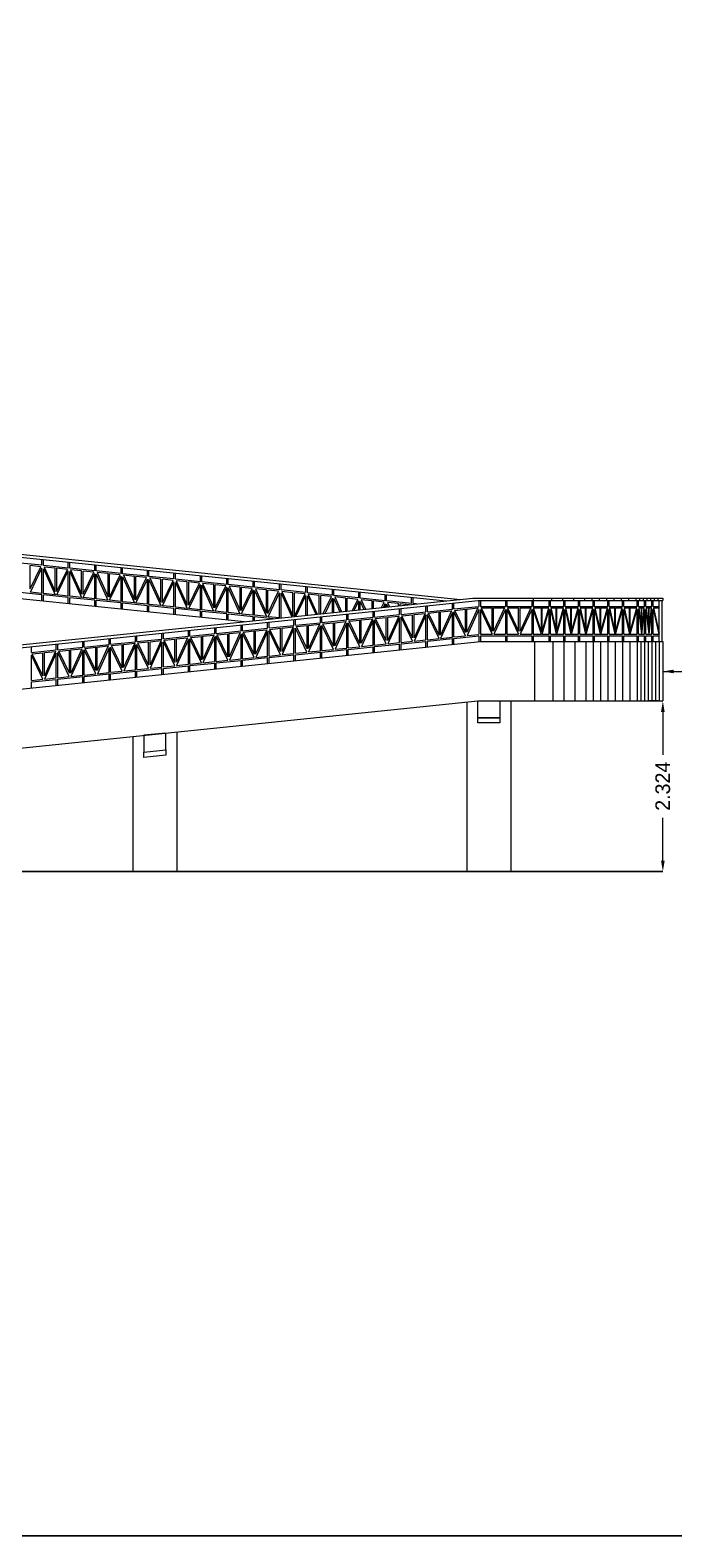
# Model space of a CAD drawing. Header units: millimetres. Extents: x 3614 to 12428, y -844 to 6844.
# Drawn here: x 5840.68 to 5849.45, y -808.85 to -788.33 of the extents above; entities that cross this region are included whole.
import ezdxf

# ---------------------------------------------------------------- set-up
doc = ezdxf.new("R2010")
doc.units = ezdxf.units.MM
doc.header["$LTSCALE"] = 40
doc.header["$MEASUREMENT"] = 0
doc.header["$PDMODE"] = 32
doc.header["$PDSIZE"] = 0.02
doc.layers.get('Defpoints').update_dxf_attribs({"linetype": 'CONTINUOUS', "lineweight": 20})
for name, color, linetype, lineweight in [('Beam', 254, 'CONTINUOUS', 25), ('Column', 252, 'CONTINUOUS', 30), ('Dim', 220, 'CONTINUOUS', 15), ('flooing', 92, 'CONTINUOUS', 20), ('Railing', 23, 'CONTINUOUS', 18), ('Wall', 7, 'CONTINUOUS', 30), ('Window-Wall', 7, 'CONTINUOUS', 18)]:
    doc.layers.add(name, color=color, linetype=linetype, lineweight=lineweight)
doc.styles.add('Tabrej', font='GOTHIC.TTF')
doc.dimstyles.new('DIMEN', dxfattribs={"dimtxt": 0.2, "dimasz": 0.25, "dimexe": 0.18, "dimexo": 0.0625, "dimgap": 0.09, "dimtad": 0, "dimdec": 3, "dimzin": 0, "dimdsep": 46, "dimtxsty": 'Tabrej', "dimcen": 0, "dimclrd": 256, "dimclre": 256, "dimclrt": 7, "dimadec": 0, "dimazin": 0, "dimtfac": 1, "dimtdec": 3, "dimtofl": 0, "dimtmove": 0, "dimatfit": 1, "dimfxl": 0, "dimtolj": 1, "dimtzin": 0, "dimlwd": -1, "dimlwe": -1, "dimarcsym": 0})

# ---------------------------------------------------------------- blocks, each defined once
blk = doc.blocks.new('*D420')
at = {"layer": 'Defpoints', "color": 0, "transparency": 16777216}
for p in [(5849.303, -797.474), (5849.303, -799.798), (5849.303, -799.798)]:
    blk.add_point(p, dxfattribs=at)
at = {"layer": 'Dim', "transparency": 16777216}
for p, q in [((5849.24, -797.474), (5849.123, -797.474)), ((5849.303, -797.624), (5849.303, -798.207)), ((5849.303, -799.648), (5849.303, -799.065)), ((5849.24, -799.798), (5849.123, -799.798))]:
    blk.add_line(p, q, dxfattribs=at)
for points in [[(5849.278, -797.624), (5849.328, -797.624), (5849.303, -797.474)], [(5849.278, -799.648), (5849.328, -799.648), (5849.303, -799.798)]]:
    blk.add_solid(points, dxfattribs=at)
at = {"layer": 'Dim', "color": 7, "transparency": 16777216, "insert": (5849.303, -798.636), "char_height": 0.2, "attachment_point": 5, "rotation": 90, "style": 'Tabrej'}
blk.add_mtext('\\A1;2.324', dxfattribs=at)

msp = doc.modelspace()

# ---------------------------------------------------------------- linework, layer by layer
at = {"layer": 'Beam', "lineweight": 25}
for points in [[(5846.7786, -797.4737), (5847.0786, -797.4737), (5847.0786, -797.7037), (5846.7786, -797.7037)], [(5846.7786, -797.7037), (5847.0786, -797.7037), (5847.0786, -797.7737), (5846.7786, -797.7737)]]:
    msp.add_lwpolyline(points, close=True, dxfattribs=at)
for points in [[(5842.2277, -797.9417), (5842.2277, -798.173), (5842.5277, -798.1421), (5842.5277, -797.9109), (5842.2277, -797.9417)], [(5842.2277, -798.173), (5842.5277, -798.1421), (5842.5277, -798.2125), (5842.2277, -798.2433), (5842.2277, -798.173)]]:
    msp.add_lwpolyline(points, dxfattribs=at)
at = {"layer": 'Column', "lineweight": 25}
for p, q in [((5846.6286, -797.4891), (5846.6286, -799.7979)), ((5847.2286, -797.4737), (5847.2286, -799.7979)), ((5842.0777, -797.9572), (5842.0777, -799.7979)), ((5842.6777, -797.8955), (5842.6777, -799.7979)), ((5842.0777, -799.7979), (5842.6777, -799.7979))]:
    msp.add_line(p, q, dxfattribs=at)
at = {"layer": 'Column'}
msp.add_line((5846.6286, -799.7979), (5847.2286, -799.7979), dxfattribs=at)
at = {"layer": 'flooing'}
msp.add_line((5849.3026, -797.2727), (5849.3026, -797.3229), dxfattribs=at)
at = {"layer": 'Railing'}
for p, q in [((5831.1098, -794.5436), (5846.3478, -796.1106)), ((5831.1118, -794.5036), (5846.5433, -796.0905)), ((5840.8377, -795.6255), (5840.4977, -795.5905)), ((5840.8251, -795.6443), (5840.6798, -795.6293)), ((5840.6798, -795.9463), (5840.6798, -795.6293)), ((5840.6798, -795.9463), (5840.8251, -795.6443)), ((5840.6804, -795.9913), (5840.8377, -795.6642)), ((5840.8377, -795.6255), (5840.8377, -795.545)), ((5840.8377, -796.0075), (5840.8377, -795.6642)), ((5840.8577, -795.6275), (5840.8577, -795.5471)), ((5841.1977, -795.6625), (5840.8577, -795.6275)), ((5840.8577, -796.0095), (5840.8577, -795.6718)), ((5840.8577, -795.6718), (5841.0183, -796.026)), ((5841.0198, -795.6643), (5840.8693, -795.6488)), ((5840.8693, -795.6488), (5841.0198, -795.9809)), ((5841.0198, -795.9809), (5841.0198, -795.6643)), ((5841.1851, -795.6813), (5841.0398, -795.6663)), ((5841.0398, -795.9834), (5841.0398, -795.6663)), ((5841.0398, -795.9834), (5841.1851, -795.6813)), ((5841.0404, -796.0283), (5841.1977, -795.7012)), ((5841.1977, -795.6625), (5841.1977, -795.5821)), ((5841.1977, -796.0445), (5841.1977, -795.7012)), ((5841.2177, -795.6645), (5841.2177, -795.5841)), ((5841.5577, -795.6995), (5841.2177, -795.6645)), ((5841.2177, -796.0465), (5841.2177, -795.7089)), ((5841.2177, -795.7089), (5841.3783, -796.0631)), ((5841.3798, -795.7013), (5841.2293, -795.6858)), ((5841.2293, -795.6858), (5841.3798, -796.018)), ((5841.3798, -796.018), (5841.3798, -795.7013)), ((5841.5451, -795.7183), (5841.3998, -795.7034)), ((5841.3998, -796.0204), (5841.3998, -795.7034)), ((5841.5577, -795.6995), (5841.5577, -795.6191)), ((5841.5777, -795.7016), (5841.5777, -795.6211)), ((5841.9177, -795.7365), (5841.5777, -795.7016)), ((5841.9177, -795.7365), (5841.9177, -795.6561)), ((5841.9377, -795.7395), (5841.9377, -795.6591)), ((5842.2777, -795.7745), (5842.2777, -795.6941)), ((5842.2977, -795.7765), (5842.2977, -795.6961)), ((5841.3998, -796.0204), (5841.5451, -795.7183)), ((5841.4004, -796.0653), (5841.5577, -795.7382)), ((5841.5577, -796.0815), (5841.5577, -795.7382)), ((5841.5777, -796.0836), (5841.5777, -795.7459)), ((5841.5777, -795.7459), (5841.7383, -796.1001)), ((5841.7398, -795.7383), (5841.5893, -795.7229)), ((5841.5893, -795.7229), (5841.7398, -796.055)), ((5841.7398, -796.055), (5841.7398, -795.7383)), ((5841.9051, -795.7553), (5841.7598, -795.7404)), ((5841.7598, -796.0574), (5841.7598, -795.7404)), ((5841.7598, -796.0574), (5841.9051, -795.7553)), ((5841.7604, -796.1024), (5841.9177, -795.7752)), ((5841.9177, -796.1185), (5841.9177, -795.7752)), ((5842.2777, -795.7745), (5841.9377, -795.7395)), ((5841.9377, -796.1215), (5841.9377, -795.7838)), ((5841.9377, -795.7838), (5842.0983, -796.138)), ((5842.0998, -795.7763), (5841.9493, -795.7608)), ((5841.9493, -795.7608), (5842.0998, -796.0929)), ((5842.0998, -796.0929), (5842.0998, -795.7763)), ((5842.2651, -795.7933), (5842.1198, -795.7783)), ((5842.1198, -796.0954), (5842.1198, -795.7783)), ((5842.1198, -796.0954), (5842.2651, -795.7933)), ((5842.1204, -796.1403), (5842.2777, -795.8132)), ((5842.2777, -796.1565), (5842.2777, -795.8132)), ((5842.6377, -795.8115), (5842.2977, -795.7765)), ((5842.2977, -796.1585), (5842.2977, -795.8209)), ((5842.2977, -795.8209), (5842.4583, -796.175)), ((5842.4598, -795.8133), (5842.3093, -795.7978)), ((5842.3093, -795.7978), (5842.4598, -796.1299)), ((5842.4598, -796.1299), (5842.4598, -795.8133)), ((5842.6251, -795.8303), (5842.4798, -795.8154)), ((5842.4798, -796.1324), (5842.4798, -795.8154)), ((5842.4798, -796.1324), (5842.6251, -795.8303)), ((5842.4804, -796.1773), (5842.6377, -795.8502)), ((5842.6377, -795.8115), (5842.6377, -795.7311)), ((5842.6377, -796.1935), (5842.6377, -795.8502)), ((5842.6577, -795.8136), (5842.6577, -795.7331)), ((5842.9977, -795.8485), (5842.6577, -795.8136)), ((5842.6577, -796.1956), (5842.6577, -795.8579)), ((5842.6577, -795.8579), (5842.8183, -796.2121)), ((5842.8198, -795.8503), (5842.6693, -795.8348)), ((5842.6693, -795.8348), (5842.8198, -796.167)), ((5842.8198, -796.167), (5842.8198, -795.8503)), ((5842.9851, -795.8673), (5842.8398, -795.8524)), ((5842.8398, -796.1694), (5842.8398, -795.8524)), ((5842.8398, -796.1694), (5842.9851, -795.8673)), ((5842.8404, -796.2143), (5842.9977, -795.8872)), ((5842.9977, -795.8485), (5842.9977, -795.7681)), ((5842.9977, -796.2305), (5842.9977, -795.8872)), ((5843.0177, -795.8506), (5843.0177, -795.7702)), ((5843.3577, -795.8856), (5843.0177, -795.8506)), ((5843.0177, -796.2326), (5843.0177, -795.8949)), ((5843.0177, -795.8949), (5843.1783, -796.2491)), ((5843.1798, -795.8874), (5843.0293, -795.8719)), ((5843.0293, -795.8719), (5843.1798, -796.204)), ((5843.1798, -796.204), (5843.1798, -795.8874)), ((5843.3451, -795.9044), (5843.1998, -795.8894)), ((5843.1998, -796.2064), (5843.1998, -795.8894)), ((5843.1998, -796.2064), (5843.3451, -795.9044)), ((5843.3577, -795.8856), (5843.3577, -795.8051)), ((5843.3777, -795.8876), (5843.3777, -795.8072)), ((5843.7177, -795.9226), (5843.3777, -795.8876)), ((5843.5398, -795.9244), (5843.3893, -795.9089)), ((5843.3893, -795.9089), (5843.5398, -796.241)), ((5843.7177, -795.9226), (5843.7177, -795.8422)), ((5843.7377, -795.9246), (5843.7377, -795.8442)), ((5844.0777, -795.9596), (5844.0777, -795.8792)), ((5844.0977, -795.9617), (5844.0977, -795.8812)), ((5844.4377, -795.9966), (5844.4377, -795.9162)), ((5844.4577, -795.9987), (5844.4577, -795.9183)), ((5830.8544, -797.7443), (5846.7873, -796.1056)), ((5830.9145, -797.6979), (5846.7141, -796.0729)), ((5840.8377, -796.0276), (5840.4977, -795.9926)), ((5840.8377, -796.0075), (5840.6804, -795.9913)), ((5840.8377, -796.108), (5840.8377, -796.0276)), ((5841.0183, -796.026), (5840.8577, -796.0095)), ((5841.1977, -796.0646), (5840.8577, -796.0296)), ((5840.8577, -796.11), (5840.8577, -796.0296)), ((5841.1977, -796.0445), (5841.0404, -796.0283)), ((5841.1977, -796.145), (5841.1977, -796.0646)), ((5841.3783, -796.0631), (5841.2177, -796.0465)), ((5841.5577, -796.1016), (5841.2177, -796.0667)), ((5841.2177, -796.1471), (5841.2177, -796.0667)), ((5841.5577, -796.0815), (5841.4004, -796.0653)), ((5841.5577, -796.182), (5841.5577, -796.1016)), ((5841.7383, -796.1001), (5841.5777, -796.0836)), ((5841.9177, -796.1386), (5841.5777, -796.1037)), ((5841.5777, -796.1841), (5841.5777, -796.1037)), ((5841.9177, -796.1185), (5841.7604, -796.1024)), ((5842.0983, -796.138), (5841.9377, -796.1215)), ((5843.2004, -796.2514), (5843.3577, -795.9243)), ((5843.3577, -796.2676), (5843.3577, -795.9243)), ((5843.3777, -796.2696), (5843.3777, -795.9319)), ((5843.3777, -795.9319), (5843.5383, -796.2861)), ((5843.5398, -796.241), (5843.5398, -795.9244)), ((5843.7051, -795.9414), (5843.5598, -795.9264)), ((5843.5598, -796.2435), (5843.5598, -795.9264)), ((5843.5598, -796.2435), (5843.7051, -795.9414)), ((5843.5604, -796.2884), (5843.7177, -795.9613)), ((5843.7177, -796.3046), (5843.7177, -795.9613)), ((5844.0777, -795.9596), (5843.7377, -795.9246)), ((5843.7377, -796.3066), (5843.7377, -795.969)), ((5843.7377, -795.969), (5843.8983, -796.3232)), ((5843.8998, -795.9614), (5843.7493, -795.9459)), ((5843.7493, -795.9459), (5843.8998, -796.278)), ((5843.8998, -796.278), (5843.8998, -795.9614)), ((5844.0651, -795.9784), (5843.9198, -795.9635)), ((5843.9198, -796.2805), (5843.9198, -795.9635)), ((5843.9198, -796.2805), (5844.0651, -795.9784)), ((5843.9204, -796.3254), (5844.0777, -795.9983)), ((5844.0777, -796.3416), (5844.0777, -795.9983)), ((5844.4377, -795.9966), (5844.0977, -795.9617)), ((5844.0977, -796.342), (5844.0977, -796.006)), ((5844.0977, -796.006), (5844.2433, -796.3271)), ((5844.2598, -795.9984), (5844.1093, -795.983)), ((5844.1093, -795.983), (5844.2598, -796.3151)), ((5844.2598, -796.3151), (5844.2598, -795.9984)), ((5844.4251, -796.0154), (5844.2798, -796.0005)), ((5844.2798, -796.3175), (5844.2798, -796.0005)), ((5844.2798, -796.3175), (5844.4251, -796.0154)), ((5844.3002, -796.3212), (5844.4377, -796.0353)), ((5844.4377, -796.3071), (5844.4377, -796.0353)), ((5844.7977, -796.0337), (5844.4577, -795.9987)), ((5844.4577, -796.305), (5844.4577, -796.043)), ((5844.4577, -796.043), (5844.5712, -796.2933)), ((5844.6198, -796.0355), (5844.4693, -796.02)), ((5844.4693, -796.02), (5844.5922, -796.2912)), ((5844.6198, -796.2883), (5844.6198, -796.0355)), ((5844.7851, -796.0525), (5844.6398, -796.0375)), ((5844.6398, -796.2863), (5844.6398, -796.0375)), ((5844.6743, -796.2827), (5844.7851, -796.0525)), ((5844.6977, -796.2803), (5844.7977, -796.0724)), ((5844.7977, -796.0337), (5844.7977, -795.9532)), ((5844.7977, -796.27), (5844.7977, -796.0724)), ((5844.8177, -796.0357), (5844.8177, -795.9553)), ((5845.1577, -796.0707), (5844.8177, -796.0357)), ((5844.8177, -796.268), (5844.8177, -796.08)), ((5844.8177, -796.08), (5844.8991, -796.2596)), ((5844.9798, -796.0725), (5844.8293, -796.057)), ((5844.8293, -796.057), (5844.9201, -796.2574)), ((5844.9798, -796.2513), (5844.9798, -796.0725)), ((5845.1451, -796.0895), (5844.9998, -796.0745)), ((5844.9998, -796.2492), (5844.9998, -796.0745)), ((5845.0718, -796.2418), (5845.1451, -796.0895)), ((5845.0952, -796.2394), (5845.1577, -796.1094)), ((5845.1577, -796.0707), (5845.1577, -795.9903)), ((5845.1577, -796.233), (5845.1577, -796.1094)), ((5845.1777, -796.0727), (5845.1777, -795.9923)), ((5845.5177, -796.1077), (5845.1777, -796.0727)), ((5845.1777, -796.2309), (5845.1777, -796.1171)), ((5845.1777, -796.1171), (5845.2271, -796.2259)), ((5845.3398, -796.1095), (5845.1893, -796.094)), ((5845.1893, -796.094), (5845.248, -796.2237)), ((5845.3398, -796.2143), (5845.3398, -796.1095)), ((5845.5051, -796.1265), (5845.3598, -796.1116)), ((5845.3598, -796.2122), (5845.3598, -796.1116)), ((5845.5177, -796.1077), (5845.5177, -796.0273)), ((5845.5377, -796.1098), (5845.5377, -796.0293)), ((5845.8777, -796.1447), (5845.5377, -796.1098)), ((5845.8777, -796.1447), (5845.8777, -796.0643)), ((5845.8977, -796.1468), (5845.8977, -796.0643)), ((5846.7141, -796.0729), (5849.3026, -796.0729)), ((5846.7873, -796.1056), (5849.3026, -796.1056)), ((5846.7961, -796.1056), (5846.7961, -796.1851)), ((5846.8161, -796.1056), (5846.8161, -796.1856)), ((5847.1561, -796.1056), (5847.1561, -796.1856)), ((5847.1761, -796.1056), (5847.1761, -796.1856)), ((5847.5161, -796.1056), (5847.5161, -796.1856)), ((5847.5361, -796.0729), (5847.5361, -796.1061)), ((5847.5361, -796.1061), (5847.5361, -796.1861)), ((5847.7526, -796.1861), (5847.7526, -796.1056)), ((5847.7726, -796.1861), (5847.7726, -796.1056)), ((5847.7861, -796.0729), (5847.7861, -796.1062)), ((5847.9361, -796.0729), (5847.9361, -796.1063)), ((5847.9526, -796.1861), (5847.9526, -796.1056)), ((5847.9726, -796.1861), (5847.9726, -796.1056)), ((5848.0861, -796.0729), (5848.0861, -796.1064)), ((5848.1526, -796.1861), (5848.1526, -796.1056)), ((5848.1726, -796.1861), (5848.1726, -796.1056)), ((5848.2361, -796.0729), (5848.2361, -796.1065)), ((5848.3361, -796.0729), (5848.3361, -796.1066)), ((5848.3526, -796.1861), (5848.3526, -796.1056)), ((5848.3726, -796.1861), (5848.3726, -796.1056)), ((5848.4361, -796.0729), (5848.4361, -796.1066)), ((5848.5361, -796.0729), (5848.5361, -796.1067)), ((5848.5526, -796.1861), (5848.5526, -796.1056)), ((5848.5726, -796.1861), (5848.5726, -796.1056)), ((5848.6361, -796.0729), (5848.6361, -796.1068)), ((5848.7361, -796.0729), (5848.7361, -796.1068)), ((5848.7526, -796.1861), (5848.7526, -796.1056)), ((5848.7726, -796.1861), (5848.7726, -796.1056)), ((5848.8361, -796.0729), (5848.8361, -796.1069)), ((5848.9361, -796.0729), (5848.9361, -796.1069)), ((5848.9526, -796.1861), (5848.9526, -796.1056)), ((5848.9726, -796.1861), (5848.9726, -796.1056)), ((5848.9861, -796.0729), (5848.9861, -796.107)), ((5849.0361, -796.0729), (5849.0361, -796.107)), ((5849.0526, -796.1861), (5849.0526, -796.1056)), ((5849.0726, -796.1861), (5849.0726, -796.1056)), ((5849.0861, -796.0729), (5849.0861, -796.107)), ((5849.1361, -796.0729), (5849.1361, -796.1071)), ((5849.1526, -796.1861), (5849.1526, -796.1056)), ((5849.1726, -796.1861), (5849.1726, -796.1056)), ((5849.1861, -796.0729), (5849.1861, -796.1071)), ((5849.2361, -796.0729), (5849.2361, -796.1071)), ((5849.2526, -796.6656), (5849.2526, -796.1056)), ((5849.2926, -796.6656), (5849.2926, -796.1056)), ((5849.3026, -796.0729), (5849.3026, -796.1056)), ((5841.9177, -796.2191), (5841.9177, -796.1386)), ((5842.2777, -796.1766), (5841.9377, -796.1416)), ((5841.9377, -796.222), (5841.9377, -796.1416)), ((5842.2777, -796.1565), (5842.1204, -796.1403)), ((5842.2777, -796.257), (5842.2777, -796.1766)), ((5842.4583, -796.175), (5842.2977, -796.1585)), ((5842.6377, -796.2136), (5842.2977, -796.1786)), ((5842.2977, -796.2591), (5842.2977, -796.1786)), ((5842.6377, -796.1935), (5842.4804, -796.1773)), ((5842.6377, -796.294), (5842.6377, -796.2136)), ((5842.8183, -796.2121), (5842.6577, -796.1956)), ((5842.9977, -796.2506), (5842.6577, -796.2157)), ((5842.6577, -796.2961), (5842.6577, -796.2157)), ((5842.9977, -796.2305), (5842.8404, -796.2143)), ((5842.9977, -796.3311), (5842.9977, -796.2506)), ((5843.1783, -796.25), (5843.0177, -796.2335)), ((5843.3577, -796.2886), (5843.0177, -796.2536)), ((5843.0177, -796.334), (5843.0177, -796.2536)), ((5843.3577, -796.2685), (5843.2004, -796.2523)), ((5843.3577, -796.369), (5843.3577, -796.2886)), ((5843.5383, -796.287), (5843.3777, -796.2705)), ((5843.7177, -796.3256), (5843.3777, -796.2906)), ((5843.3777, -796.3711), (5843.3777, -796.2906)), ((5843.7177, -796.3055), (5843.5604, -796.2893)), ((5843.7177, -796.3811), (5843.7177, -796.3256)), ((5843.8983, -796.3232), (5843.7377, -796.3066)), ((5843.992, -796.3529), (5843.7377, -796.3267)), ((5843.7377, -796.3791), (5843.7377, -796.3267)), ((5844.0777, -796.3416), (5843.9204, -796.3254)), ((5844.6341, -796.4075), (5844.6341, -796.3271)), ((5844.6541, -796.4054), (5844.6541, -796.325)), ((5844.9941, -796.3705), (5844.9941, -796.29)), ((5845.0141, -796.3684), (5845.0141, -796.288)), ((5845.3541, -796.3334), (5845.3541, -796.253)), ((5845.3741, -796.3314), (5845.3741, -796.251)), ((5845.3741, -796.3314), (5845.7141, -796.2964)), ((5845.4693, -796.201), (5845.5051, -796.1265)), ((5845.4927, -796.1986), (5845.5177, -796.1464)), ((5845.5177, -796.196), (5845.5177, -796.1464)), ((5845.5377, -796.1939), (5845.5377, -796.1541)), ((5845.5377, -796.1541), (5845.555, -796.1921)), ((5845.6998, -796.1465), (5845.5493, -796.1311)), ((5845.5493, -796.1311), (5845.576, -796.19)), ((5845.7026, -796.3177), (5845.552, -796.6498)), ((5845.552, -796.3332), (5845.7026, -796.3177)), ((5845.6998, -796.1773), (5845.6998, -796.1465)), ((5845.7141, -796.2964), (5845.7141, -796.216)), ((5845.8491, -796.1619), (5845.7198, -796.1486)), ((5845.7198, -796.1752), (5845.7198, -796.1486)), ((5845.7341, -796.2944), (5845.7341, -796.2139)), ((5845.7341, -796.2944), (5846.0741, -796.2594)), ((5845.7467, -796.3132), (5845.892, -796.2982)), ((5845.892, -796.6152), (5845.7467, -796.3132)), ((5845.892, -796.6152), (5845.892, -796.2982)), ((5845.9468, -796.1518), (5845.8977, -796.1468)), ((5846.0626, -796.2807), (5845.912, -796.6128)), ((5845.912, -796.2962), (5846.0626, -796.2807)), ((5845.912, -796.6128), (5845.912, -796.2962)), ((5846.0741, -796.3037), (5845.9136, -796.6579)), ((5846.0741, -796.2594), (5846.0741, -796.179)), ((5846.0741, -796.6414), (5846.0741, -796.3037)), ((5846.0941, -796.2573), (5846.0941, -796.1769)), ((5846.0941, -796.2573), (5846.4341, -796.2224)), ((5846.0941, -796.6393), (5846.0941, -796.296)), ((5846.2515, -796.6231), (5846.0941, -796.296)), ((5846.1067, -796.2761), (5846.252, -796.2612)), ((5846.252, -796.5782), (5846.1067, -796.2761)), ((5846.252, -796.5782), (5846.252, -796.2612)), ((5846.272, -796.2591), (5846.4226, -796.2437)), ((5846.4226, -796.2437), (5846.272, -796.5758)), ((5846.272, -796.5758), (5846.272, -796.2591)), ((5846.4341, -796.2667), (5846.2736, -796.6209)), ((5846.4341, -796.2224), (5846.4341, -796.1419)), ((5846.4341, -796.6044), (5846.4341, -796.2667)), ((5846.4541, -796.2203), (5846.4541, -796.1399)), ((5846.4541, -796.2203), (5846.7961, -796.1851)), ((5846.4541, -796.6023), (5846.4541, -796.259)), ((5846.6115, -796.5861), (5846.4541, -796.259)), ((5846.4667, -796.2391), (5846.612, -796.2242)), ((5846.612, -796.5412), (5846.4667, -796.2391)), ((5846.612, -796.5412), (5846.612, -796.2242)), ((5846.7826, -796.2066), (5846.632, -796.5387)), ((5846.632, -796.2221), (5846.7826, -796.2066)), ((5846.632, -796.5387), (5846.632, -796.2221)), ((5846.7941, -796.2297), (5846.6336, -796.5839)), ((5846.7961, -796.229), (5846.7961, -796.5656)), ((5846.8161, -796.1856), (5847.1561, -796.1856)), ((5846.8161, -796.229), (5846.8161, -796.5656)), ((5846.8161, -796.229), (5846.975, -796.5656)), ((5846.8271, -796.2056), (5846.9761, -796.2056)), ((5846.8271, -796.2056), (5846.9761, -796.521)), ((5846.9761, -796.521), (5846.9761, -796.2056)), ((5846.9961, -796.2056), (5847.145, -796.2056)), ((5847.145, -796.2056), (5846.9961, -796.521)), ((5846.9961, -796.521), (5846.9961, -796.2056)), ((5847.1561, -796.229), (5846.9971, -796.5656)), ((5847.1561, -796.229), (5847.1561, -796.5656)), ((5847.1761, -796.1856), (5847.5161, -796.1856)), ((5847.1761, -796.229), (5847.335, -796.5656)), ((5847.1761, -796.229), (5847.1761, -796.5656)), ((5847.1871, -796.2056), (5847.3361, -796.2056)), ((5847.1871, -796.2056), (5847.3361, -796.521)), ((5847.3361, -796.521), (5847.3361, -796.2056)), ((5847.505, -796.2056), (5847.3561, -796.521)), ((5847.3561, -796.521), (5847.3561, -796.2056)), ((5847.3561, -796.2056), (5847.505, -796.2056)), ((5847.5161, -796.229), (5847.3571, -796.5656)), ((5847.5161, -796.229), (5847.5161, -796.5656)), ((5847.5361, -796.1861), (5847.7526, -796.1861)), ((5847.5361, -796.2223), (5847.5361, -796.5661)), ((5847.6474, -796.5656), (5847.5361, -796.2223)), ((5847.5413, -796.2061), (5847.6476, -796.2061)), ((5847.6476, -796.534), (5847.5413, -796.2061)), ((5847.6476, -796.534), (5847.6476, -796.2061)), ((5847.6576, -796.2061), (5847.7474, -796.2061)), ((5847.6576, -796.529), (5847.7474, -796.2061)), ((5847.6576, -796.529), (5847.6576, -796.2061)), ((5847.6578, -796.5656), (5847.7526, -796.2247)), ((5847.7526, -796.5656), (5847.7526, -796.2247)), ((5847.7726, -796.1861), (5847.9526, -796.1861)), ((5847.7726, -796.5656), (5847.7726, -796.2291)), ((5847.7726, -796.2291), (5847.8475, -796.5656)), ((5847.7777, -796.2061), (5847.8476, -796.2061)), ((5847.7777, -796.2061), (5847.8476, -796.5201)), ((5847.8476, -796.5201), (5847.8476, -796.2061)), ((5847.8576, -796.2061), (5847.9474, -796.2061)), ((5847.8576, -796.529), (5847.9474, -796.2061)), ((5847.8576, -796.529), (5847.8576, -796.2061)), ((5847.8578, -796.5656), (5847.9526, -796.2247)), ((5847.9526, -796.5656), (5847.9526, -796.2247)), ((5847.9726, -796.1861), (5848.1526, -796.1861)), ((5847.9726, -796.5656), (5847.9726, -796.2291)), ((5847.9726, -796.2291), (5848.0475, -796.5656)), ((5847.9775, -796.205), (5848.0476, -796.5201)), ((5847.9777, -796.2061), (5848.0476, -796.2061)), ((5848.0476, -796.5201), (5848.0476, -796.2061)), ((5848.0576, -796.2061), (5848.1474, -796.2061)), ((5848.0576, -796.529), (5848.1474, -796.2061)), ((5848.0576, -796.529), (5848.0576, -796.2061)), ((5848.0578, -796.5656), (5848.1526, -796.2247)), ((5848.1526, -796.5656), (5848.1526, -796.2247)), ((5848.1726, -796.1861), (5848.3526, -796.1861)), ((5848.1726, -796.5656), (5848.1726, -796.2291)), ((5848.1726, -796.2291), (5848.2475, -796.5656)), ((5848.1777, -796.2061), (5848.2476, -796.2061)), ((5848.1777, -796.2061), (5848.2476, -796.5201)), ((5848.2476, -796.5201), (5848.2476, -796.2061)), ((5848.2576, -796.2061), (5848.3474, -796.2061)), ((5848.2576, -796.529), (5848.3474, -796.2061)), ((5848.2576, -796.529), (5848.2576, -796.2061)), ((5848.2578, -796.5656), (5848.3526, -796.2247)), ((5848.3526, -796.5656), (5848.3526, -796.2247)), ((5848.3726, -796.1861), (5848.5526, -796.1861)), ((5848.3726, -796.5656), (5848.3726, -796.2291)), ((5848.3726, -796.2291), (5848.4475, -796.5656)), ((5848.3777, -796.2061), (5848.4476, -796.2061)), ((5848.3777, -796.2061), (5848.4476, -796.5201)), ((5848.4476, -796.5201), (5848.4476, -796.2061)), ((5848.4576, -796.2061), (5848.5474, -796.2061)), ((5848.4576, -796.529), (5848.5474, -796.2061)), ((5848.4576, -796.529), (5848.4576, -796.2061)), ((5848.4578, -796.5656), (5848.5526, -796.2247)), ((5848.5526, -796.5656), (5848.5526, -796.2247)), ((5848.5726, -796.1861), (5848.7526, -796.1861)), ((5848.5726, -796.2061), (5848.6526, -796.5656)), ((5848.5726, -796.5656), (5848.5726, -796.2291)), ((5848.5726, -796.2291), (5848.6475, -796.5656)), ((5848.5777, -796.2061), (5848.6476, -796.2061)), ((5848.5777, -796.2061), (5848.6575, -796.5645)), ((5848.6476, -796.5656), (5848.6476, -796.2061)), ((5848.6478, -796.5643), (5848.7474, -796.2061)), ((5848.6576, -796.2061), (5848.7474, -796.2061)), ((5848.6576, -796.5656), (5848.6576, -796.2061)), ((5848.6578, -796.5656), (5848.7526, -796.2247)), ((5848.7526, -796.5656), (5848.7526, -796.2247)), ((5848.7726, -796.1861), (5848.9526, -796.1861)), ((5848.7726, -796.5656), (5848.7726, -796.2291)), ((5848.7726, -796.2291), (5848.8475, -796.5656)), ((5848.7777, -796.2061), (5848.9474, -796.2061)), ((5848.7777, -796.2061), (5848.8575, -796.5645)), ((5848.8476, -796.5656), (5848.8476, -796.2061)), ((5848.8478, -796.5643), (5848.9474, -796.2061)), ((5848.8576, -796.5656), (5848.8576, -796.2061)), ((5848.8578, -796.5656), (5848.9526, -796.2247)), ((5848.9526, -796.5656), (5848.9526, -796.2247)), ((5848.9726, -796.1861), (5849.0526, -796.1861)), ((5848.9726, -796.5656), (5848.9726, -796.2287)), ((5848.9726, -796.2287), (5849.0101, -796.5659)), ((5848.9751, -796.2061), (5849.0101, -796.2061)), ((5848.9751, -796.2061), (5849.0101, -796.5205)), ((5849.0101, -796.5205), (5849.0101, -796.2061)), ((5849.0151, -796.2061), (5849.0501, -796.2061)), ((5849.0151, -796.5205), (5849.0501, -796.2061)), ((5849.0151, -796.5205), (5849.0151, -796.2061)), ((5849.0151, -796.5659), (5849.0526, -796.2287)), ((5849.0526, -796.5656), (5849.0526, -796.2287)), ((5849.0726, -796.1861), (5849.1526, -796.1861)), ((5849.0726, -796.5656), (5849.0726, -796.2287)), ((5849.0726, -796.2287), (5849.1101, -796.5659)), ((5849.0751, -796.2061), (5849.1101, -796.2061)), ((5849.0751, -796.2061), (5849.1101, -796.5205)), ((5849.1101, -796.5205), (5849.1101, -796.2061)), ((5849.1151, -796.2061), (5849.1501, -796.2061)), ((5849.1151, -796.5205), (5849.1501, -796.2061)), ((5849.1151, -796.5205), (5849.1151, -796.2061)), ((5849.1151, -796.5659), (5849.1526, -796.2287)), ((5849.1526, -796.5656), (5849.1526, -796.2287)), ((5849.1726, -796.1861), (5849.2526, -796.1861)), ((5849.1726, -796.5656), (5849.1726, -796.2176)), ((5849.1726, -796.2176), (5849.2501, -796.5656)), ((5849.1752, -796.2061), (5849.2526, -796.2061)), ((5849.1752, -796.2061), (5849.2526, -796.5541)), ((5842.8341, -796.5926), (5842.8341, -796.5122)), ((5842.8541, -796.5906), (5842.8541, -796.5101)), ((5843.1941, -796.5556), (5843.1941, -796.4752)), ((5843.2141, -796.5535), (5843.2141, -796.4731)), ((5843.2141, -796.5535), (5843.5541, -796.5186)), ((5843.5541, -796.5186), (5843.5541, -796.4382)), ((5843.5741, -796.5165), (5843.5741, -796.4361)), ((5843.5741, -796.5165), (5843.9141, -796.4815)), ((5843.5867, -796.5353), (5843.732, -796.5204)), ((5843.732, -796.8374), (5843.732, -796.5204)), ((5843.752, -796.5183), (5843.9026, -796.5028)), ((5843.9026, -796.5028), (5843.752, -796.835)), ((5843.752, -796.835), (5843.752, -796.5183)), ((5843.9141, -796.5259), (5843.7536, -796.8801)), ((5843.9141, -796.4815), (5843.9141, -796.4011)), ((5843.9141, -796.8636), (5843.9141, -796.5259)), ((5843.9341, -796.4795), (5843.9341, -796.3991)), ((5843.9341, -796.4795), (5844.2741, -796.4445)), ((5843.9341, -796.8615), (5843.9341, -796.5182)), ((5844.0915, -796.8453), (5843.9341, -796.5182)), ((5843.9467, -796.4983), (5844.092, -796.4833)), ((5844.092, -796.8004), (5843.9467, -796.4983)), ((5844.092, -796.8004), (5844.092, -796.4833)), ((5844.112, -796.4813), (5844.2626, -796.4658)), ((5844.2626, -796.4658), (5844.112, -796.7979)), ((5844.112, -796.7979), (5844.112, -796.4813)), ((5844.2741, -796.4888), (5844.1136, -796.843)), ((5844.2741, -796.4445), (5844.2741, -796.3641)), ((5844.2741, -796.8265), (5844.2741, -796.4888)), ((5844.2941, -796.4425), (5844.2941, -796.362)), ((5844.2941, -796.4425), (5844.6341, -796.4075)), ((5844.2941, -796.8245), (5844.2941, -796.4812)), ((5844.4515, -796.8083), (5844.2941, -796.4812)), ((5844.3067, -796.4613), (5844.452, -796.4463)), ((5844.452, -796.7633), (5844.3067, -796.4613)), ((5844.452, -796.7633), (5844.452, -796.4463)), ((5844.472, -796.4443), (5844.6226, -796.4288)), ((5844.6226, -796.4288), (5844.472, -796.7609)), ((5844.472, -796.7609), (5844.472, -796.4443)), ((5844.6341, -796.4518), (5844.4736, -796.806)), ((5844.6341, -796.7895), (5844.6341, -796.4518)), ((5844.6541, -796.4054), (5844.9941, -796.3705)), ((5844.6541, -796.7874), (5844.6541, -796.4441)), ((5844.8115, -796.7713), (5844.6541, -796.4441)), ((5844.6667, -796.4242), (5844.812, -796.4093)), ((5844.812, -796.7263), (5844.6667, -796.4242)), ((5844.812, -796.7263), (5844.812, -796.4093)), ((5844.9826, -796.3918), (5844.832, -796.7239)), ((5844.832, -796.4072), (5844.9826, -796.3918)), ((5844.832, -796.7239), (5844.832, -796.4072)), ((5844.9941, -796.4148), (5844.8336, -796.769)), ((5844.9941, -796.7525), (5844.9941, -796.4148)), ((5845.0141, -796.3684), (5845.3541, -796.3334)), ((5845.0141, -796.7504), (5845.0141, -796.4071)), ((5845.1715, -796.7342), (5845.0141, -796.4071)), ((5845.0267, -796.3872), (5845.172, -796.3723)), ((5845.172, -796.6893), (5845.0267, -796.3872)), ((5845.172, -796.6893), (5845.172, -796.3723)), ((5845.192, -796.3702), (5845.3426, -796.3547)), ((5845.3426, -796.3547), (5845.192, -796.6869)), ((5845.192, -796.6869), (5845.192, -796.3702)), ((5845.3541, -796.3778), (5845.1936, -796.732)), ((5845.3541, -796.7154), (5845.3541, -796.3778)), ((5845.5315, -796.6972), (5845.3741, -796.3701)), ((5845.3741, -796.7134), (5845.3741, -796.3701)), ((5845.3867, -796.3502), (5845.532, -796.3352)), ((5845.532, -796.6523), (5845.3867, -796.3502)), ((5845.532, -796.6523), (5845.532, -796.3352)), ((5845.552, -796.6498), (5845.552, -796.3332)), ((5845.7141, -796.3407), (5845.5536, -796.6949)), ((5845.7141, -796.6784), (5845.7141, -796.3407)), ((5845.7341, -796.6764), (5845.7341, -796.3331)), ((5845.8915, -796.6602), (5845.7341, -796.3331)), ((5840.6941, -796.8127), (5840.6941, -796.7323)), ((5841.0341, -796.7778), (5841.0341, -796.6973)), ((5841.0541, -796.7757), (5841.0541, -796.6953)), ((5841.3941, -796.7407), (5841.3941, -796.6603)), ((5841.4141, -796.7387), (5841.4141, -796.6583)), ((5841.4141, -796.7387), (5841.7541, -796.7037)), ((5841.592, -796.7405), (5841.7426, -796.725)), ((5841.7426, -796.725), (5841.592, -797.0571)), ((5841.7541, -796.7037), (5841.7541, -796.6233)), ((5841.7741, -796.7016), (5841.7741, -796.6212)), ((5841.7741, -796.7016), (5842.1141, -796.6667)), ((5841.7867, -796.7205), (5841.932, -796.7055)), ((5841.932, -797.0225), (5841.7867, -796.7205)), ((5841.932, -797.0225), (5841.932, -796.7055)), ((5841.952, -796.7035), (5842.1026, -796.688)), ((5842.1026, -796.688), (5841.952, -797.0201)), ((5841.952, -797.0201), (5841.952, -796.7035)), ((5842.1141, -796.711), (5841.9536, -797.0652)), ((5842.1141, -796.6667), (5842.1141, -796.5863)), ((5842.1141, -797.0487), (5842.1141, -796.711)), ((5842.1341, -796.6646), (5842.1341, -796.5842)), ((5842.1341, -796.6646), (5842.4741, -796.6297)), ((5842.1341, -797.0466), (5842.1341, -796.7033)), ((5842.2915, -797.0304), (5842.1341, -796.7033)), ((5842.1467, -796.6834), (5842.292, -796.6685)), ((5842.292, -796.9855), (5842.1467, -796.6834)), ((5842.292, -796.9855), (5842.292, -796.6685)), ((5842.312, -796.6664), (5842.4626, -796.6509)), ((5842.4626, -796.6509), (5842.312, -796.9831)), ((5842.312, -796.9831), (5842.312, -796.6664)), ((5842.4741, -796.674), (5842.3136, -797.0282)), ((5842.4741, -796.6297), (5842.4741, -796.5492)), ((5842.4741, -797.0117), (5842.4741, -796.674)), ((5842.4941, -796.6276), (5842.4941, -796.5472)), ((5842.4941, -796.6276), (5842.8341, -796.5926)), ((5842.4941, -797.0096), (5842.4941, -796.6663)), ((5842.6515, -796.9934), (5842.4941, -796.6663)), ((5842.5067, -796.6464), (5842.652, -796.6315)), ((5842.652, -796.9485), (5842.5067, -796.6464)), ((5842.652, -796.9485), (5842.652, -796.6315)), ((5842.672, -796.6294), (5842.8226, -796.6139)), ((5842.8226, -796.6139), (5842.672, -796.946)), ((5842.672, -796.946), (5842.672, -796.6294)), ((5842.8341, -796.637), (5842.6736, -796.9911)), ((5842.8341, -796.9746), (5842.8341, -796.637)), ((5842.8541, -796.5906), (5843.1941, -796.5556)), ((5842.8541, -796.9726), (5842.8541, -796.6293)), ((5843.0115, -796.9564), (5842.8541, -796.6293)), ((5842.8667, -796.6094), (5843.012, -796.5944)), ((5843.012, -796.9114), (5842.8667, -796.6094)), ((5843.012, -796.9114), (5843.012, -796.5944)), ((5843.032, -796.5924), (5843.1826, -796.5769)), ((5843.1826, -796.5769), (5843.032, -796.909)), ((5843.032, -796.909), (5843.032, -796.5924)), ((5843.1941, -796.5999), (5843.0336, -796.9541)), ((5843.1941, -796.9376), (5843.1941, -796.5999)), ((5843.2141, -796.9355), (5843.2141, -796.5922)), ((5843.3715, -796.9194), (5843.2141, -796.5922)), ((5843.2267, -796.5723), (5843.372, -796.5574)), ((5843.372, -796.8744), (5843.2267, -796.5723)), ((5843.372, -796.8744), (5843.372, -796.5574)), ((5843.392, -796.5553), (5843.5426, -796.5399)), ((5843.5426, -796.5399), (5843.392, -796.872)), ((5843.392, -796.872), (5843.392, -796.5553)), ((5843.5541, -796.5629), (5843.3936, -796.9171)), ((5843.5541, -796.9006), (5843.5541, -796.5629)), ((5843.5741, -796.8985), (5843.5741, -796.5552)), ((5843.7315, -796.8823), (5843.5741, -796.5552)), ((5843.732, -796.8374), (5843.5867, -796.5353)), ((5845.0141, -796.7504), (5845.1715, -796.7342)), ((5845.0141, -796.7705), (5845.3541, -796.7356)), ((5845.1936, -796.732), (5845.3541, -796.7154)), ((5845.3541, -796.816), (5845.3541, -796.7356)), ((5845.3741, -796.7134), (5845.5315, -796.6972)), ((5845.3741, -796.7335), (5845.7141, -796.6985)), ((5845.3741, -796.8139), (5845.3741, -796.7335)), ((5845.5536, -796.6949), (5845.7141, -796.6784)), ((5845.7141, -796.7789), (5845.7141, -796.6985)), ((5845.7341, -796.6764), (5845.8915, -796.6602)), ((5845.7341, -796.6965), (5846.0741, -796.6615)), ((5845.7341, -796.7769), (5845.7341, -796.6965)), ((5845.9136, -796.6579), (5846.0741, -796.6414)), ((5846.0741, -796.7419), (5846.0741, -796.6615)), ((5846.0941, -796.6393), (5846.2515, -796.6231)), ((5846.0941, -796.6594), (5846.4341, -796.6245)), ((5846.0941, -796.7399), (5846.0941, -796.6594)), ((5846.2736, -796.6209), (5846.4341, -796.6044)), ((5846.4341, -796.7049), (5846.4341, -796.6245)), ((5846.4541, -796.6023), (5846.6115, -796.5861)), ((5846.4541, -796.6224), (5846.7941, -796.5874)), ((5846.4541, -796.7028), (5846.4541, -796.6224)), ((5846.6336, -796.5839), (5846.7941, -796.5673)), ((5846.7961, -796.5856), (5846.7961, -796.6677)), ((5846.8161, -796.5656), (5846.975, -796.5656)), ((5846.8161, -796.5856), (5847.1561, -796.5856)), ((5846.8161, -796.5856), (5846.8161, -796.6656)), ((5846.9971, -796.5656), (5847.1561, -796.5656)), ((5847.1561, -796.5856), (5847.1561, -796.6656)), ((5847.1761, -796.5656), (5847.335, -796.5656)), ((5847.1761, -796.5856), (5847.5161, -796.5856)), ((5847.1761, -796.5856), (5847.1761, -796.6656)), ((5847.3571, -796.5656), (5847.5161, -796.5656)), ((5847.5161, -796.5856), (5847.5161, -796.6656)), ((5847.5361, -796.5656), (5847.6476, -796.5656)), ((5847.5361, -796.5856), (5847.5361, -796.6661)), ((5847.5361, -796.5856), (5847.7526, -796.5856)), ((5847.6576, -796.5656), (5847.7526, -796.5656)), ((5847.7526, -796.6656), (5847.7526, -796.5856)), ((5847.7726, -796.5656), (5847.9526, -796.5656)), ((5847.7726, -796.6656), (5847.7726, -796.5856)), ((5847.7726, -796.5856), (5847.9526, -796.5856)), ((5847.9526, -796.6656), (5847.9526, -796.5856)), ((5847.9726, -796.5656), (5848.1526, -796.5656)), ((5847.9726, -796.6656), (5847.9726, -796.5856)), ((5847.9726, -796.5856), (5848.1526, -796.5856)), ((5848.1526, -796.6656), (5848.1526, -796.5856)), ((5848.1726, -796.5656), (5848.3526, -796.5656)), ((5848.1726, -796.6656), (5848.1726, -796.5856)), ((5848.1726, -796.5856), (5848.3526, -796.5856)), ((5848.3526, -796.6656), (5848.3526, -796.5856)), ((5848.3726, -796.5656), (5848.5526, -796.5656)), ((5848.3726, -796.6656), (5848.3726, -796.5856)), ((5848.3726, -796.5856), (5848.5526, -796.5856)), ((5848.5526, -796.6656), (5848.5526, -796.5856)), ((5848.5726, -796.5656), (5848.7526, -796.5656)), ((5848.5726, -796.6656), (5848.5726, -796.5856)), ((5848.5726, -796.5856), (5848.7526, -796.5856)), ((5848.7526, -796.6656), (5848.7526, -796.5856)), ((5848.7726, -796.5656), (5848.9526, -796.5656)), ((5848.7726, -796.6656), (5848.7726, -796.5856)), ((5848.7726, -796.5856), (5848.9526, -796.5856)), ((5848.9526, -796.6656), (5848.9526, -796.5856)), ((5848.9726, -796.5656), (5849.0526, -796.5656)), ((5848.9726, -796.6656), (5848.9726, -796.5856)), ((5848.9726, -796.5856), (5849.0526, -796.5856)), ((5849.0526, -796.6656), (5849.0526, -796.5856)), ((5849.0726, -796.5656), (5849.1526, -796.5656)), ((5849.0726, -796.6656), (5849.0726, -796.5856)), ((5849.0726, -796.5856), (5849.1526, -796.5856)), ((5849.1526, -796.6656), (5849.1526, -796.5856)), ((5849.1726, -796.5656), (5849.2526, -796.5656)), ((5849.1726, -796.6656), (5849.1726, -796.5856)), ((5849.1726, -796.5856), (5849.2526, -796.5856)), ((5840.6941, -796.8127), (5841.0341, -796.7778)), ((5840.6941, -797.1947), (5840.6941, -796.8514)), ((5840.8515, -797.1785), (5840.6941, -796.8514)), ((5840.7067, -796.8315), (5840.852, -796.8166)), ((5840.852, -797.1336), (5840.7067, -796.8315)), ((5840.852, -797.1336), (5840.852, -796.8166)), ((5840.872, -796.8145), (5841.0226, -796.799)), ((5841.0226, -796.799), (5840.872, -797.1312)), ((5840.872, -797.1312), (5840.872, -796.8145)), ((5841.0341, -796.8221), (5840.8736, -797.1763)), ((5841.0341, -797.1598), (5841.0341, -796.8221)), ((5841.0541, -796.7757), (5841.3941, -796.7407)), ((5841.0541, -797.1577), (5841.0541, -796.8144)), ((5841.2115, -797.1415), (5841.0541, -796.8144)), ((5841.0667, -796.7945), (5841.212, -796.7796)), ((5841.212, -797.0966), (5841.0667, -796.7945)), ((5841.212, -797.0966), (5841.212, -796.7796)), ((5841.232, -796.7775), (5841.3826, -796.762)), ((5841.3826, -796.762), (5841.232, -797.0941)), ((5841.232, -797.0941), (5841.232, -796.7775)), ((5841.3941, -796.7851), (5841.2336, -797.1392)), ((5841.3941, -797.1227), (5841.3941, -796.7851)), ((5841.4141, -797.1207), (5841.4141, -796.7774)), ((5841.5715, -797.1045), (5841.4141, -796.7774)), ((5841.4267, -796.7575), (5841.572, -796.7425)), ((5841.572, -797.0596), (5841.4267, -796.7575)), ((5841.572, -797.0596), (5841.572, -796.7425)), ((5841.592, -797.0571), (5841.592, -796.7405)), ((5841.7541, -796.748), (5841.5936, -797.1022)), ((5841.7541, -797.0857), (5841.7541, -796.748)), ((5841.7741, -797.0837), (5841.7741, -796.7404)), ((5841.9315, -797.0675), (5841.7741, -796.7404)), ((5843.0336, -796.9541), (5843.1941, -796.9376)), ((5843.2141, -796.9355), (5843.3715, -796.9194)), ((5843.2141, -796.9557), (5843.5541, -796.9207)), ((5843.3936, -796.9171), (5843.5541, -796.9006)), ((5843.5541, -797.0011), (5843.5541, -796.9207)), ((5843.5741, -796.8985), (5843.7315, -796.8823)), ((5843.5741, -796.9186), (5843.9141, -796.8837)), ((5843.5741, -796.999), (5843.5741, -796.9186)), ((5843.7536, -796.8801), (5843.9141, -796.8636)), ((5843.9141, -796.9641), (5843.9141, -796.8837)), ((5843.9341, -796.8615), (5844.0915, -796.8453)), ((5843.9341, -796.8816), (5844.2741, -796.8466)), ((5843.9341, -796.962), (5843.9341, -796.8816)), ((5844.1136, -796.843), (5844.2741, -796.8265)), ((5844.2741, -796.9271), (5844.2741, -796.8466)), ((5844.2941, -796.8245), (5844.4515, -796.8083)), ((5844.2941, -796.8446), (5844.6341, -796.8096)), ((5844.2941, -796.925), (5844.2941, -796.8446)), ((5844.4736, -796.806), (5844.6341, -796.7895)), ((5844.6341, -796.89), (5844.6341, -796.8096)), ((5844.6541, -796.7874), (5844.8115, -796.7713)), ((5844.6541, -796.8075), (5844.9941, -796.7726)), ((5844.6541, -796.888), (5844.6541, -796.8075)), ((5844.8336, -796.769), (5844.9941, -796.7525)), ((5844.9941, -796.853), (5844.9941, -796.7726)), ((5845.0141, -796.8509), (5845.0141, -796.7705)), ((5841.0541, -797.1577), (5841.2115, -797.1415)), ((5841.0541, -797.1778), (5841.3941, -797.1428)), ((5841.2336, -797.1392), (5841.3941, -797.1227)), ((5841.3941, -797.2233), (5841.3941, -797.1428)), ((5841.4141, -797.1207), (5841.5715, -797.1045)), ((5841.4141, -797.1408), (5841.7541, -797.1058)), ((5841.4141, -797.2212), (5841.4141, -797.1408)), ((5841.5936, -797.1022), (5841.7541, -797.0857)), ((5841.7541, -797.1862), (5841.7541, -797.1058)), ((5841.7741, -797.0837), (5841.9315, -797.0675)), ((5841.7741, -797.1038), (5842.1141, -797.0688)), ((5841.7741, -797.1842), (5841.7741, -797.1038)), ((5841.9536, -797.0652), (5842.1141, -797.0487)), ((5842.1141, -797.1492), (5842.1141, -797.0688)), ((5842.1341, -797.0466), (5842.2915, -797.0304)), ((5842.1341, -797.0667), (5842.4741, -797.0318)), ((5842.1341, -797.1472), (5842.1341, -797.0667)), ((5842.3136, -797.0282), (5842.4741, -797.0117)), ((5842.4741, -797.1122), (5842.4741, -797.0318)), ((5842.4941, -797.0096), (5842.6515, -796.9934)), ((5842.4941, -797.0297), (5842.8341, -796.9947)), ((5842.4941, -797.1101), (5842.4941, -797.0297)), ((5842.6736, -796.9911), (5842.8341, -796.9746)), ((5842.8341, -797.0752), (5842.8341, -796.9947)), ((5842.8541, -796.9726), (5843.0115, -796.9564)), ((5842.8541, -796.9927), (5843.1941, -796.9577)), ((5842.8541, -797.0731), (5842.8541, -796.9927)), ((5843.1941, -797.0381), (5843.1941, -796.9577)), ((5843.2141, -797.0361), (5843.2141, -796.9557)), ((5840.6941, -797.1947), (5840.8515, -797.1785)), ((5840.6941, -797.2148), (5841.0341, -797.1799)), ((5840.6941, -797.2953), (5840.6941, -797.2148)), ((5840.8736, -797.1763), (5841.0341, -797.1598)), ((5841.0341, -797.2603), (5841.0341, -797.1799)), ((5841.0541, -797.2582), (5841.0541, -797.1778))]:
    msp.add_line(p, q, dxfattribs=at)
at = {"layer": 'Wall', "lineweight": 20}
msp.add_line((5830.9761, -798.2948), (5846.8161, -796.6656), dxfattribs=at)
at = {"layer": 'Wall'}
msp.add_line((5829.6068, -799.7979), (5849.3026, -799.7979), dxfattribs=at)
at = {"layer": 'Wall', "ltscale": 0.05}
msp.add_lwpolyline([(5876.9653, -766.9053), (5751.7216, -766.9053), (5751.7216, -808.8512), (5876.9653, -808.8512)], close=True, dxfattribs=at)
at = {"layer": 'Window-Wall'}
for p, q in [((5830.9717, -795.0922), (5843.6012, -796.3931)), ((5846.8161, -796.6656), (5849.3026, -796.6656)), ((5849.3026, -796.6656), (5849.3026, -797.323)), ((5849.3026, -797.3229), (5849.3026, -797.4737)), ((5830.9786, -799.0987), (5846.7786, -797.4737)), ((5846.7786, -797.4737), (5849.3026, -797.4737))]:
    msp.add_line(p, q, dxfattribs=at)
at = {"layer": 'Window-Wall', "color": 252}
for p, q in [((5847.553, -796.6656), (5847.5525, -797.4716)), ((5847.803, -796.6656), (5847.8025, -797.4718)), ((5847.953, -796.6656), (5847.9525, -797.4719)), ((5848.103, -796.6656), (5848.1025, -797.472)), ((5848.253, -796.6656), (5848.2525, -797.4721)), ((5848.353, -796.6656), (5848.3525, -797.4721)), ((5848.453, -796.6656), (5848.4525, -797.4722)), ((5848.553, -796.6656), (5848.5525, -797.4723)), ((5848.653, -796.6656), (5848.6525, -797.4723)), ((5848.753, -796.6656), (5848.7525, -797.4724)), ((5848.853, -796.6656), (5848.8525, -797.4724)), ((5848.953, -796.6656), (5848.9525, -797.4725)), ((5849.003, -796.6656), (5849.0025, -797.4725)), ((5849.053, -796.6656), (5849.0525, -797.4726)), ((5849.103, -796.6656), (5849.1025, -797.4726)), ((5849.153, -796.6656), (5849.1525, -797.4726)), ((5849.203, -796.6656), (5849.2025, -797.4727)), ((5849.253, -796.6656), (5849.2525, -797.4727))]:
    msp.add_line(p, q, dxfattribs=at)

# ---------------------------------------------------------------- dimensions: what is measured, and where the dimension line sits
at = {"layer": 'Dim'}
dim = msp.add_linear_dim(base=(5849.3026, -799.7979), p1=(5849.3026, -797.4737), p2=(5849.3026, -799.7979), angle=90, dimstyle='DIMEN', override={"dimtxt": 0.2, "dimasz": 0.15, "dimarcsym": 1}, dxfattribs=at)
dim.commit()
dim.dimension.update_dxf_attribs({"geometry": '*D420', "text_midpoint": (5849.3026, -798.6358)})

# ---------------------------------------------------------------- leaders
msp.add_leader([(5849.3026, -797.0721), (5850.5579, -797.0721)], dimstyle='DIMEN', override={"dimtxt": 0.2, "dimasz": 0.15, "dimgap": 0.09, "dimtad": 0, "dimarcsym": 1}, dxfattribs=at)

doc.saveas('drawing.dxf')
